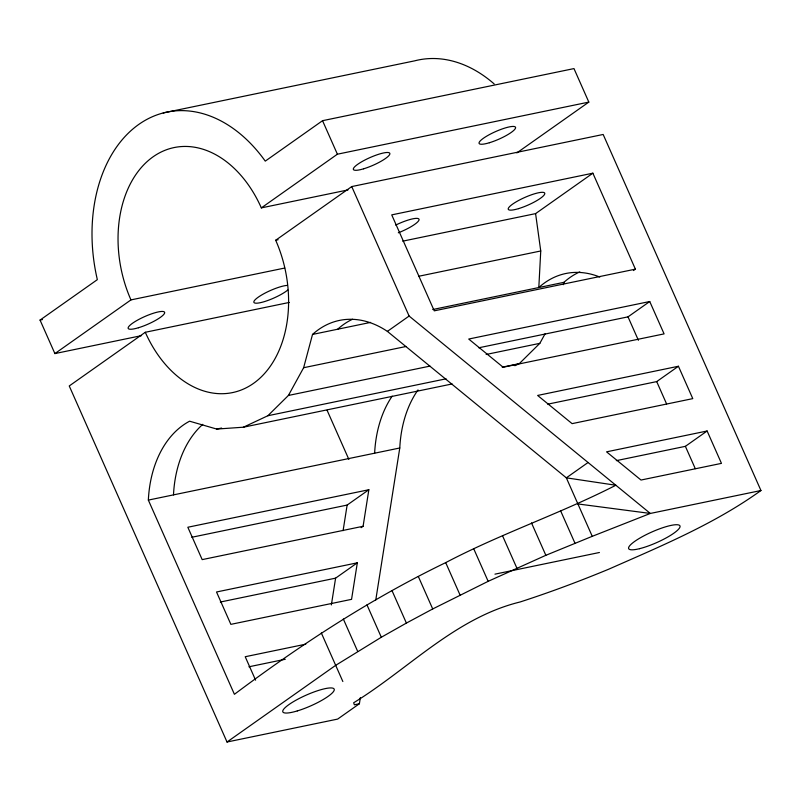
<?xml version="1.0" encoding="UTF-8"?>
<svg xmlns="http://www.w3.org/2000/svg" width="801" height="801" viewBox="0 0 801 801"><rect width="100%" height="100%" fill="white"/><g stroke="black" fill="none" stroke-linecap="round" stroke-linejoin="round"><path stroke-width="1.2" d="M633.421 270.548L635.403 269.156L592.87 173.186L535.589 213.617L540.745 250.973L538.813 287.539A108.365 76.375 78.3 0 1 599.799 277.046M331.364 604.945L335.599 578.152L357.326 562.813L351.559 599.348L230.868 624.359L216.52 591.989L357.326 562.813M343.098 530.652L347.133 505.071L368.86 489.731L363.093 526.277L361.121 527.669M289.321 302.428L145.301 332.275L69.246 385.962L227.023 742.016L337.652 719.088L359.389 703.749L360.36 697.571M375.779 599.959L399.779 447.989A108.365 76.375 78.3 0 1 418.012 389.927M312.52 334.438A108.365 76.375 78.3 0 1 387.384 331.384L566.337 477.837L615.859 485.246C560.35 513.631 500.945 533.556 445.696 562.622C370.763 598.878 300.936 644.435 234.413 694.307L148.345 500.094A108.365 76.375 78.3 0 1 189.597 421.196L216.721 429.066L243.414 427.203L267.864 415.739L288.41 395.454L303.639 367.719L312.52 334.438L370.583 322.402M563.323 284.705L563.954 282.332A108.365 76.375 78.3 0 1 579.794 271.899M502.207 367.178L519.298 363.634L539.834 343.339L545.111 333.747M141.557 335.629L54.899 353.591L40.05 320.08L97.342 279.649A144.781 102.047 78.3 0 1 138.773 124.425A144.781 102.047 78.3 0 1 265.261 161.131L322.543 120.691L573.977 68.586L588.825 102.097L516.825 152.911M54.899 353.591L130.953 299.904L284.745 268.035M130.953 299.904A108.586 76.536 78.3 0 1 153.111 156.786A108.586 76.536 78.3 0 1 261.336 207.89L337.391 154.203L588.825 102.097M145.301 332.275A108.586 76.536 78.3 0 0 253.527 383.369A108.586 76.536 78.3 0 0 275.684 240.25L351.739 186.573L603.163 134.468L760.95 490.522C714.462 523.994 660.955 546.112 608.81 569.161C579.664 581.216 550.107 592.289 520.089 601.982C455.549 617.741 408.67 668.945 353.672 702.767L354.352 704.79L359.389 703.749M387.384 331.384L409.111 316.045L650.322 513.451L760.95 490.522M478.788 347.784L628.014 316.856L649.741 301.516L664.089 333.887L503.168 367.238L468.715 339.043L649.741 301.516M547.734 404.175L656.7 381.596L678.427 366.257L692.775 398.628L572.094 423.639L537.631 395.444L678.427 366.257M588.064 462.497L566.337 477.837L592.249 536.32L650.322 513.451L577.901 503.949M227.023 742.016L335.679 665.331L381.316 637.256L406.397 623.078L432.71 608.95L488.159 581.326L545.851 555.303L592.249 536.32M616.319 460.645L685.386 446.337L707.123 430.998L721.461 463.368L641.01 480.039L606.547 451.844L707.123 430.998M514.853 365.717L518.187 364.155M163.224 112.951L414.648 60.846A144.781 102.047 78.3 0 1 494.167 83.925M261.336 207.89L347.994 189.927M592.87 173.186L391.729 214.878L434.252 310.838L635.403 269.156M275.684 240.25L278.127 239.749M402.713 241.161L535.589 213.617M40.05 320.08L42.493 319.569M418.833 276.245L540.745 250.973M432.75 309.526L563.954 282.332M303.639 367.719L406.167 346.473M288.41 395.454L429.987 366.107M486.137 354.473L539.834 343.339M267.864 415.739L446.067 378.813M216.721 429.066L221.597 428.054M243.414 427.203L452.124 383.949M148.345 500.094L399.779 447.989M368.86 489.731L187.834 527.248L202.182 559.619L363.093 526.277M191.789 537.271L347.133 505.071M220.345 602.032L335.599 578.152M494.958 574.157L599.418 552.5M305.802 644.174L245.216 656.73L255.599 680.169M248.931 666.792L285.276 659.263M628.014 316.856L638.397 340.295M656.7 381.596L666.592 403.924M685.386 446.337L695.278 468.655M560.6 510.788L574.948 543.158M531.504 522.933L545.851 555.303M322.543 120.691L337.391 154.203M351.739 186.573L409.111 316.045M502.497 535.689L516.845 568.059M473.812 548.955L488.159 581.326M445.696 562.622L460.034 594.993M418.362 576.58L432.71 608.95M327.088 410.272L348.856 459.394M392.049 590.707L406.397 623.078M366.978 604.885L381.316 637.256M343.339 619.013L357.677 651.383M321.331 632.96L342.848 681.511M173.497 494.888A108.365 76.375 78.3 0 1 202.773 424.35M395.704 225.091A19.905 4.135 -23.9 0 1 419.033 219.284A19.905 4.135 -23.9 0 1 398.307 232.791M337.672 329.231A108.365 76.375 78.3 0 1 352.52 319.249M287.809 290.002A19.905 4.135 -23.9 0 1 260.575 302.638A19.905 4.135 -23.9 0 1 259.764 296.16A19.905 4.135 -23.9 0 1 287.239 285.396M374.638 453.196A108.365 76.375 78.3 0 1 392.16 396.155M297.301 710.918A28.055 5.827 -23.9 0 0 334.207 689.22A28.055 5.827 -23.9 0 0 294.057 701.306A28.055 5.827 -23.9 0 0 297.301 710.918M639.518 548.685A28.055 5.827 -23.9 0 0 679.969 527.048A28.055 5.827 -23.9 0 0 643.453 536.079A28.055 5.827 -23.9 0 0 639.518 548.685M518.547 208.63A19.905 4.135 -23.9 0 0 544.75 193.231A19.905 4.135 -23.9 0 0 516.255 201.802A19.905 4.135 -23.9 0 0 518.547 208.63M363.644 168.801A19.905 4.135 -23.9 0 0 389.837 153.402A19.905 4.135 -23.9 0 0 361.341 161.982A19.905 4.135 -23.9 0 0 363.644 168.801M489.361 142.748A19.905 4.135 -23.9 0 0 515.554 127.349A19.905 4.135 -23.9 0 0 487.058 135.93A19.905 4.135 -23.9 0 0 489.361 142.748M138.433 327.749A19.905 4.135 -23.9 0 0 164.626 312.35A19.905 4.135 -23.9 0 0 136.14 320.931A19.905 4.135 -23.9 0 0 138.433 327.749"/></g></svg>
